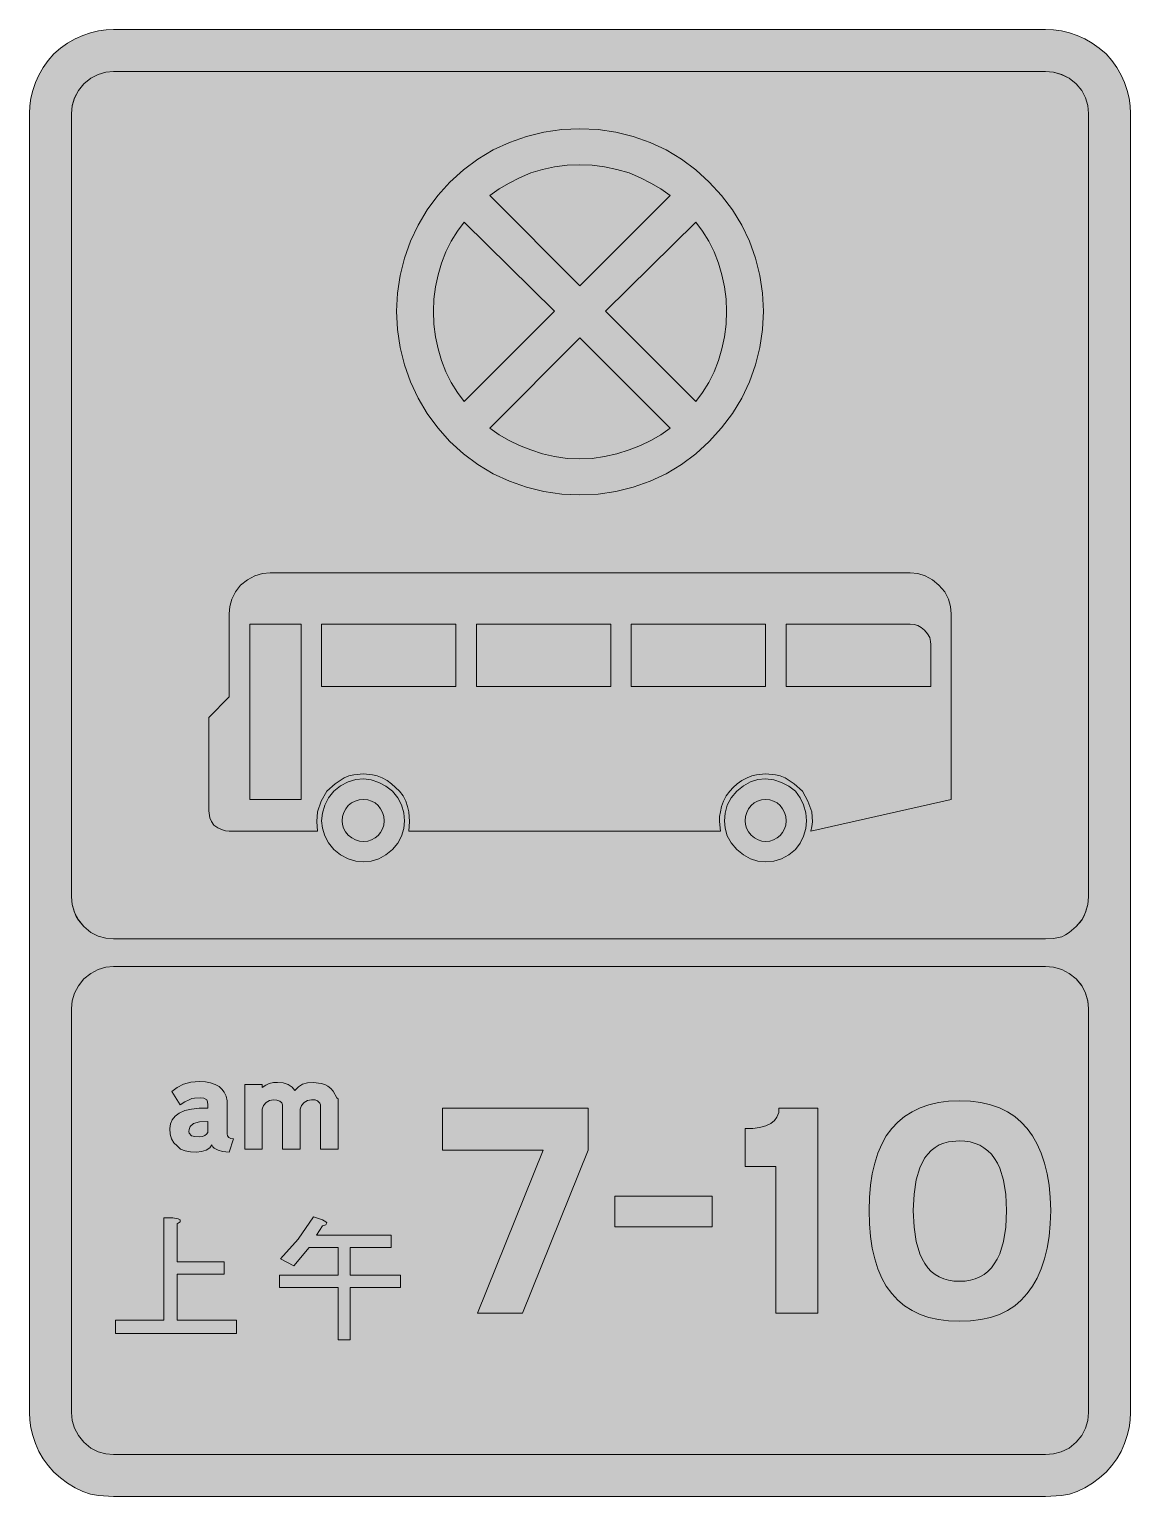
# Model space of a CAD drawing. Header units: metres. Extents: x 188 to 381, y 7 to 265.
import ezdxf

# ---------------------------------------------------------------- set-up
doc = ezdxf.new("R2010")
doc.units = ezdxf.units.M
for name, color, linetype, true_color in [('FILL_BLACK_000000', 7, 'Continuous', 0x000000), ('FILL_BLUE_0000FF', 7, 'Continuous', 0x0000ff), ('FILL_RED_FF0000', 7, 'Continuous', 0xff0000), ('FILL_WHITE_FFFFFF', 7, 'Continuous', 0xffffff), ('FILL_YELLOW_FFFF00', 7, 'Continuous', 0xffff00)]:
    doc.layers.add(name, color=color, linetype=linetype, true_color=true_color)

msp = doc.modelspace()

# ---------------------------------------------------------------- hatches: boundary and pattern name
at = {"layer": 'FILL_BLACK_000000', "true_color": 0x000000}
h = msp.add_hatch(color=7, dxfattribs=at)
h.dxf.hatch_style = 1
h.paths.add_polyline_path([(381.15, 19.26), (380.81, 17.91), (380.34, 16.56), (379.73, 15.14), (378.99, 13.84), (378.11, 12.64), (377.1, 11.52), (375.96, 10.48), (374.72, 9.54), (373.4, 8.74), (372.06, 8.1), (370.68, 7.66), (369.27, 7.38), (366.48, 7.2), (202.86, 7.2), (200.23, 7.38), (198.84, 7.66), (197.46, 8.1), (196.12, 8.74), (194.81, 9.54), (193.56, 10.48), (192.42, 11.52), (191.41, 12.64), (190.53, 13.84), (189.79, 15.14), (189.18, 16.56), (188.71, 17.91), (188.37, 19.26), (188.17, 20.61), (188.1, 21.96), (188.1, 250.02), (188.17, 251.37), (188.37, 252.72), (188.71, 254.07), (189.18, 255.42), (189.79, 256.76), (190.53, 258.08), (191.41, 259.32), (192.42, 260.46), (193.56, 261.47), (194.81, 262.35), (196.12, 263.09), (197.46, 263.7), (198.84, 264.17), (200.23, 264.51), (201.59, 264.71), (202.86, 264.78), (366.48, 264.78), (367.86, 264.71), (369.27, 264.51), (370.68, 264.17), (372.06, 263.7), (373.38, 263.09), (374.65, 262.35), (375.88, 261.47), (377.1, 260.46), (378.11, 259.32), (378.99, 258.08), (379.73, 256.76), (380.34, 255.42), (380.81, 254.07), (381.15, 252.72), (381.35, 251.37), (381.42, 250.02), (381.42, 21.96), (381.35, 20.61), (381.15, 19.26)])
h.paths.add_polyline_path([(373.5, 95.56), (372.83, 96.85), (371.88, 98.1), (370.62, 99.05), (369.36, 99.72), (367.85, 100.13), (366.48, 100.26), (202.86, 100.26), (201.51, 100.13), (200.18, 99.72), (198.89, 99.05), (197.64, 98.1), (196.7, 96.85), (196.02, 95.56), (195.62, 94.23), (195.48, 92.88), (195.48, 21.96), (195.62, 20.59), (196.02, 19.22), (196.7, 17.91), (197.64, 16.74), (198.89, 15.72), (200.18, 15.05), (201.51, 14.69), (202.86, 14.58), (366.48, 14.58), (367.86, 14.69), (369.25, 15.05), (370.61, 15.72), (371.88, 16.74), (372.83, 17.91), (373.5, 19.22), (373.91, 20.59), (374.04, 21.96), (374.04, 92.88), (373.91, 94.23), (373.5, 95.56)], flags=16)
h.paths.add_polyline_path([(373.5, 252.77), (372.83, 254.07), (371.88, 255.24), (370.61, 256.19), (369.25, 256.86), (367.86, 257.27), (366.48, 257.4), (202.86, 257.4), (201.51, 257.27), (200.18, 256.86), (198.89, 256.19), (197.64, 255.24), (196.7, 254.07), (196.02, 252.77), (195.62, 251.39), (195.48, 250.02), (195.48, 112.5), (195.62, 111.15), (196.02, 109.8), (196.32, 109.05), (196.7, 108.41), (197.64, 107.28), (198.89, 106.26), (200.18, 105.59), (201.51, 105.23), (202.86, 105.12), (366.48, 105.12), (367.85, 105.17), (369.36, 105.48), (370.01, 105.81), (370.62, 106.25), (371.88, 107.28), (372.83, 108.45), (373.5, 109.76), (373.91, 111.13), (374.04, 112.5), (374.04, 250.02), (373.91, 251.39), (373.5, 252.77)], flags=16)
h = msp.add_hatch(color=7, dxfattribs=at)
h.dxf.hatch_style = 1
h.paths.add_polyline_path([(226.37, 168.17), (227.7, 168.84), (229.05, 169.25), (230.4, 169.38), (342.72, 169.38), (344.06, 169.25), (345.37, 168.84), (346.62, 168.17), (347.76, 167.22), (348.78, 166.05), (349.45, 164.77), (349.81, 163.45), (349.92, 162.18), (349.92, 129.6), (325.26, 124.02), (325.47, 124.83), (325.55, 125.66), (325.44, 127.44), (324.76, 129.31), (323.82, 131.04), (322.36, 132.35), (320.76, 133.38), (319.92, 133.72), (319.05, 133.94), (317.34, 134.1), (315.72, 133.94), (314.91, 133.72), (314.1, 133.38), (313.19, 132.91), (312.37, 132.35), (311.64, 131.71), (311.04, 131.04), (310.43, 130.2), (309.96, 129.31), (309.62, 128.38), (309.42, 127.44), (309.24, 126.6), (309.22, 125.73), (309.42, 124.02), (254.7, 124.02), (254.83, 125.73), (254.7, 127.44), (254.5, 128.38), (254.16, 129.31), (253.69, 130.2), (253.08, 131.04), (251.68, 132.35), (250.9, 132.91), (250.02, 133.38), (249.18, 133.72), (248.33, 133.94), (246.78, 134.1), (245.07, 133.94), (244.2, 133.72), (243.36, 133.38), (241.76, 132.35), (240.3, 131.04), (239.35, 129.31), (238.68, 127.44), (238.54, 125.73), (238.68, 124.02), (223.2, 124.02), (222.52, 124.09), (221.85, 124.29), (221.17, 124.63), (220.5, 125.1), (220.06, 125.7), (219.78, 126.36), (219.6, 127.62), (219.6, 144), (223.2, 147.6), (223.2, 162.18), (223.31, 163.45), (223.65, 164.77), (224.26, 166.05), (225.18, 167.22), (226.37, 168.17)])
h.paths.add_polyline_path([(290.16, 160.38), (266.58, 160.38), (266.58, 149.4), (290.16, 149.4), (290.16, 160.38)], flags=16)
h.paths.add_polyline_path([(293.76, 160.38), (293.76, 149.4), (317.34, 149.4), (317.34, 160.38), (293.76, 160.38)], flags=16)
h.paths.add_polyline_path([(345.76, 158.67), (345.24, 159.3), (344.67, 159.77), (344.05, 160.11), (343.39, 160.31), (342.72, 160.38), (320.94, 160.38), (320.94, 149.4), (346.32, 149.4), (346.32, 156.78), (346.3, 157.34), (346.14, 158.04), (345.76, 158.67)], flags=16)
h.paths.add_polyline_path([(239.4, 160.38), (239.4, 149.4), (262.98, 149.4), (262.98, 160.38), (239.4, 160.38)], flags=16)
h.paths.add_polyline_path([(226.8, 129.6), (235.8, 129.6), (235.8, 160.38), (226.8, 160.38), (226.8, 129.6)], flags=16)
h = msp.add_hatch(color=7, dxfattribs=at)
h.dxf.hatch_style = 1
h.paths.add_polyline_path([(253.44, 123.17), (252.77, 121.92), (251.82, 120.78), (250.68, 119.84), (249.44, 119.16), (248.12, 118.76), (246.78, 118.62), (245.41, 118.76), (244.04, 119.16), (242.73, 119.84), (241.56, 120.78), (240.62, 121.95), (239.94, 123.23), (239.54, 124.55), (239.4, 125.82), (239.54, 127.19), (239.94, 128.57), (240.62, 129.87), (241.56, 131.04), (242.73, 131.99), (244.04, 132.66), (245.41, 133.07), (246.78, 133.2), (248.12, 133.04), (249.44, 132.59), (250.68, 131.91), (251.82, 131.04), (252.77, 129.9), (253.44, 128.63), (253.85, 127.27), (253.98, 125.82), (253.85, 124.48), (253.44, 123.17)])
h.paths.add_polyline_path([(250.1, 127.32), (249.76, 127.97), (249.32, 128.52), (248.79, 128.97), (248.18, 129.31), (247.5, 129.53), (246.78, 129.6), (246, 129.53), (245.28, 129.31), (244.63, 128.97), (244.08, 128.52), (243.63, 127.97), (243.29, 127.32), (243.07, 126.6), (243, 125.82), (243.07, 125.22), (243.27, 124.56), (243.61, 123.9), (244.08, 123.3), (244.68, 122.83), (245.36, 122.49), (246.08, 122.29), (246.78, 122.22), (247.5, 122.29), (248.18, 122.5), (248.79, 122.84), (249.32, 123.28), (249.76, 123.81), (250.1, 124.42), (250.31, 125.1), (250.38, 125.82), (250.31, 126.6), (250.1, 127.32)], flags=16)
h = msp.add_hatch(color=7, dxfattribs=at)
h.dxf.hatch_style = 1
h.paths.add_polyline_path([(324.02, 123.17), (323.4, 121.92), (322.56, 120.78), (321.42, 119.84), (320.15, 119.16), (318.79, 118.76), (317.34, 118.62), (316, 118.76), (314.69, 119.16), (313.44, 119.84), (312.3, 120.78), (311.28, 121.95), (310.61, 123.23), (310.25, 124.55), (310.14, 125.82), (310.25, 127.19), (310.61, 128.57), (311.28, 129.87), (312.3, 131.04), (313.44, 131.99), (314.68, 132.66), (316, 133.07), (317.34, 133.2), (318.79, 133.04), (320.15, 132.59), (321.42, 131.91), (322.56, 131.04), (323.4, 129.9), (324.02, 128.63), (324.41, 127.27), (324.54, 125.82), (324.41, 124.48), (324.02, 123.17)])
h.paths.add_polyline_path([(320.66, 127.32), (320.32, 127.97), (319.88, 128.52), (319.35, 128.97), (318.74, 129.31), (318.06, 129.53), (317.34, 129.6), (316.62, 129.53), (315.94, 129.31), (315.33, 128.97), (314.8, 128.52), (314.36, 127.97), (314.02, 127.32), (313.81, 126.6), (313.74, 125.82), (313.81, 125.22), (314.01, 124.56), (314.35, 123.9), (314.82, 123.3), (315.39, 122.83), (316.01, 122.49), (316.67, 122.29), (317.34, 122.22), (318.06, 122.29), (318.74, 122.5), (319.35, 122.84), (319.88, 123.28), (320.32, 123.81), (320.66, 124.42), (320.87, 125.1), (320.94, 125.82), (320.87, 126.6), (320.66, 127.32)], flags=16)
h = msp.add_hatch(color=7, dxfattribs=at)
h.dxf.hatch_style = 1
h.paths.add_polyline_path([(222.01, 67.79), (221.22, 68.04), (220.55, 68.36), (220.31, 68.6), (220.14, 68.94), (219.79, 68.44), (219.13, 68.04), (218.29, 67.78), (217.44, 67.68), (216.4, 67.72), (215.46, 67.88), (214.66, 68.21), (214.02, 68.76), (213.44, 69.34), (213.05, 70.02), (212.83, 70.84), (212.76, 71.82), (212.86, 72.62), (213.17, 73.37), (213.67, 74.02), (214.38, 74.52), (215.4, 74.96), (216.56, 75.24), (217.9, 75.38), (219.42, 75.42), (219.42, 75.96), (219.4, 76.48), (219.24, 76.86), (218.7, 77.18), (218.16, 77.22), (217.1, 77.18), (216.62, 77.07), (216.18, 76.86), (215.37, 76.48), (214.56, 75.96), (213.12, 78.3), (214.03, 79.04), (215.15, 79.61), (216.46, 79.97), (217.98, 80.1), (219, 80.04), (219.89, 79.85), (220.69, 79.57), (221.4, 79.2), (221.9, 78.76), (222.32, 78.21), (222.64, 77.53), (222.84, 76.68), (222.84, 70.92), (222.91, 70.55), (223.11, 70.27), (223.45, 70.08), (223.92, 70.02), (223.2, 67.68), (222.01, 67.79)])
h.paths.add_polyline_path([(216.16, 71.03), (216.54, 70.56), (217.13, 70.4), (217.98, 70.38), (218.48, 70.44), (218.9, 70.61), (219.22, 70.84), (219.42, 71.1), (219.42, 73.08), (217.96, 72.97), (216.9, 72.72), (216.34, 72.18), (216.18, 71.64), (216.11, 71.29), (216.16, 71.03)], flags=16)
h = msp.add_hatch(color=7, dxfattribs=at)
h.dxf.hatch_style = 1
h.paths.add_polyline_path([(236.94, 76.73), (236.34, 76.39), (235.88, 75.87), (235.62, 75.24), (235.62, 68.22), (232.56, 68.22), (232.56, 75.96), (232.43, 76.33), (232.09, 76.61), (231.57, 76.8), (230.94, 76.86), (230.28, 76.73), (229.68, 76.39), (229.22, 75.87), (228.96, 75.24), (228.96, 68.22), (225.9, 68.22), (225.9, 79.56), (228.96, 79.56), (228.96, 79.02), (229.59, 79.45), (230.22, 79.74), (230.94, 79.9), (231.66, 79.92), (232.67, 79.82), (233.53, 79.54), (234.22, 79.08), (234.72, 78.48), (235.33, 79.16), (236.07, 79.61), (236.95, 79.85), (237.96, 79.92), (239.34, 79.75), (239.95, 79.54), (240.5, 79.25), (241, 78.87), (241.43, 78.4), (242.1, 77.22), (242.12, 77.13), (242.28, 77.04), (242.28, 76.86), (242.28, 68.22), (239.22, 68.22), (239.22, 75.96), (239.09, 76.25), (238.68, 76.68), (238.28, 76.84), (237.6, 76.86), (236.94, 76.73)])
h = msp.add_hatch(color=7, dxfattribs=at)
h.dxf.hatch_style = 1
h.paths.add_polyline_path([(278.28, 68.04), (260.64, 68.04), (260.64, 75.42), (286.2, 75.42), (286.2, 68.04), (274.68, 39.42), (266.76, 39.42), (278.28, 68.04)])
h = msp.add_hatch(color=7, dxfattribs=at)
h.dxf.hatch_style = 1
h.paths.add_polyline_path([(326.52, 39.42), (319.14, 39.42), (319.14, 65.16), (313.74, 65.16), (313.74, 71.82), (315.07, 71.84), (316.26, 72), (317.39, 72.29), (318.24, 72.72), (318.92, 73.26), (319.32, 73.8), (319.64, 74.61), (319.68, 75.42), (326.52, 75.42), (326.52, 39.42)])
h = msp.add_hatch(color=7, dxfattribs=at)
h.dxf.hatch_style = 1
h.paths.add_polyline_path([(367.11, 52.86), (366.78, 50.81), (366.32, 48.92), (365.74, 47.17), (365.03, 45.57), (364.19, 44.13), (363.24, 42.84), (362.23, 41.7), (361.08, 40.71), (359.8, 39.88), (358.38, 39.2), (356.83, 38.66), (355.14, 38.28), (353.32, 38.06), (351.36, 37.98), (349.46, 38.06), (347.68, 38.28), (346.02, 38.66), (344.48, 39.2), (343.05, 39.88), (341.74, 40.71), (340.55, 41.7), (339.48, 42.84), (338.53, 44.13), (337.72, 45.57), (337.04, 47.17), (336.49, 48.92), (336.06, 50.81), (335.76, 52.86), (335.58, 55.07), (335.52, 57.42), (335.58, 59.71), (335.76, 61.87), (336.06, 63.89), (336.49, 65.77), (337.04, 67.5), (337.72, 69.09), (338.53, 70.53), (339.48, 71.82), (340.55, 72.96), (341.74, 73.95), (343.05, 74.78), (344.48, 75.47), (346.02, 76), (347.68, 76.38), (349.46, 76.6), (351.36, 76.68), (353.32, 76.6), (355.14, 76.38), (356.83, 76), (358.38, 75.47), (359.8, 74.78), (361.08, 73.95), (362.23, 72.96), (363.24, 71.82), (364.19, 70.53), (365.03, 69.09), (365.74, 67.5), (366.32, 65.77), (366.78, 63.89), (367.11, 61.87), (367.31, 59.71), (367.38, 57.42), (367.31, 55.07), (367.11, 52.86)])
h.paths.add_polyline_path([(359.11, 62.75), (358.44, 64.85), (358.02, 65.76), (357.53, 66.58), (356.97, 67.3), (356.35, 67.92), (355.67, 68.45), (354.93, 68.89), (354.13, 69.22), (353.27, 69.47), (352.34, 69.61), (351.36, 69.66), (349.47, 69.49), (348.62, 69.26), (347.83, 68.94), (347.1, 68.52), (346.42, 67.99), (345.81, 67.35), (345.24, 66.6), (344.4, 64.91), (343.78, 62.82), (343.39, 60.32), (343.26, 57.42), (343.39, 54.51), (343.77, 51.99), (344.4, 49.85), (344.81, 48.93), (345.29, 48.11), (345.82, 47.38), (346.42, 46.75), (347.09, 46.21), (347.82, 45.78), (348.61, 45.44), (349.46, 45.19), (350.38, 45.05), (351.36, 45), (352.35, 45.05), (353.28, 45.2), (354.15, 45.45), (354.96, 45.79), (355.7, 46.22), (356.37, 46.75), (356.97, 47.36), (357.48, 48.06), (357.99, 48.91), (358.43, 49.85), (359.1, 52), (359.51, 54.51), (359.64, 57.42), (359.51, 60.27), (359.11, 62.75)], flags=16)
h = msp.add_hatch(color=7, dxfattribs=at)
h.dxf.hatch_style = 1
h.paths.add_polyline_path([(307.98, 59.94), (307.98, 54.54), (290.88, 54.54), (290.88, 59.94), (307.98, 59.94)])
h = msp.add_hatch(color=7, dxfattribs=at)
h.dxf.hatch_style = 1
h.paths.add_polyline_path([(214.2, 55.98), (214.56, 55.8), (214.56, 55.44), (214.02, 55.08), (214.02, 48.42), (222.3, 48.42), (222.3, 46.26), (214.02, 46.26), (214.02, 38.16), (224.46, 38.16), (224.46, 35.82), (203.22, 35.82), (203.22, 38.16), (211.68, 38.16), (211.68, 56.16), (213.3, 56.16), (214.2, 55.98)])
h = msp.add_hatch(color=7, dxfattribs=at)
h.dxf.hatch_style = 1
h.paths.add_polyline_path([(235.26, 52.38), (237.96, 56.34), (239.58, 55.8), (240.12, 55.44), (240.3, 55.26), (240.12, 54.9), (239.58, 54.72), (238.5, 53.1), (251.64, 53.1), (251.64, 50.94), (244.44, 50.94), (244.44, 46.08), (253.26, 46.08), (253.26, 43.92), (244.44, 43.92), (244.44, 34.74), (242.28, 34.74), (242.28, 43.92), (232.02, 43.92), (232.02, 46.08), (242.28, 46.08), (242.28, 50.94), (237.24, 50.94), (234.54, 47.7), (232.2, 48.96), (235.26, 52.38)])
at = {"layer": 'FILL_BLUE_0000FF', "true_color": 0x0000ff}
h = msp.add_hatch(color=7, dxfattribs=at)
h.dxf.hatch_style = 1
h.paths.add_polyline_path([(270.58, 236.77), (272.32, 237.8), (274.16, 238.73), (276.12, 239.58), (278.18, 240.18), (280.31, 240.64), (282.5, 240.92), (284.76, 241.02), (286.92, 240.92), (289.08, 240.64), (291.24, 240.18), (293.4, 239.58), (295.36, 238.73), (297.2, 237.8), (298.94, 236.77), (300.6, 235.62), (284.76, 219.78), (268.92, 235.62), (270.58, 236.77)])
h = msp.add_hatch(color=7, dxfattribs=at)
h.dxf.hatch_style = 1
h.paths.add_polyline_path([(263.24, 201.02), (262.17, 202.77), (261.23, 204.65), (260.46, 206.64), (259.86, 208.7), (259.4, 210.83), (259.12, 213.02), (259.02, 215.28), (259.12, 217.44), (259.4, 219.58), (259.86, 221.68), (260.46, 223.74), (261.23, 225.73), (262.17, 227.61), (263.24, 229.36), (264.42, 230.94), (280.26, 215.28), (264.42, 199.44), (263.24, 201.02)])
h = msp.add_hatch(color=7, dxfattribs=at)
h.dxf.hatch_style = 1
h.paths.add_polyline_path([(289.26, 215.28), (305.1, 230.94), (306.28, 229.36), (307.35, 227.61), (308.29, 225.73), (309.06, 223.74), (309.66, 221.68), (310.12, 219.58), (310.4, 217.44), (310.5, 215.28), (310.4, 213.02), (310.12, 210.83), (309.66, 208.7), (309.06, 206.64), (308.29, 204.65), (307.35, 202.77), (306.28, 201.02), (305.1, 199.44), (289.26, 215.28)])
h = msp.add_hatch(color=7, dxfattribs=at)
h.dxf.hatch_style = 1
h.paths.add_polyline_path([(284.76, 210.6), (300.6, 194.76), (298.94, 193.61), (297.2, 192.6), (295.36, 191.72), (293.4, 190.98), (291.24, 190.27), (289.08, 189.77), (286.92, 189.46), (284.76, 189.36), (282.5, 189.46), (280.31, 189.77), (278.18, 190.27), (276.12, 190.98), (274.16, 191.72), (272.32, 192.6), (270.58, 193.61), (268.92, 194.76), (284.76, 210.6)])
at = {"layer": 'FILL_RED_FF0000', "true_color": 0xff0000}
h = msp.add_hatch(color=7, dxfattribs=at)
h.dxf.hatch_style = 1
h.paths.add_polyline_path([(316.82, 212.07), (316.35, 208.92), (315.58, 205.86), (314.51, 202.91), (313.15, 200.06), (311.51, 197.36), (309.61, 194.81), (307.44, 192.42), (305.11, 190.26), (302.58, 188.38), (299.88, 186.77), (297.05, 185.45), (294.09, 184.41), (291.04, 183.66), (287.92, 183.21), (284.76, 183.06), (281.55, 183.21), (278.4, 183.66), (275.34, 184.41), (272.39, 185.45), (269.54, 186.77), (266.84, 188.38), (264.29, 190.26), (261.9, 192.42), (259.79, 194.81), (257.93, 197.36), (256.33, 200.06), (254.99, 202.91), (253.94, 205.86), (253.17, 208.92), (252.7, 212.07), (252.54, 215.28), (252.7, 218.44), (253.17, 221.56), (253.94, 224.61), (254.99, 227.57), (256.33, 230.4), (257.93, 233.1), (259.79, 235.63), (261.9, 237.96), (264.29, 240.12), (266.84, 242), (269.54, 243.61), (272.39, 244.94), (275.34, 245.97), (278.4, 246.72), (281.55, 247.17), (284.76, 247.32), (287.92, 247.17), (291.04, 246.72), (294.09, 245.97), (297.05, 244.94), (299.88, 243.61), (302.58, 242), (305.11, 240.12), (307.44, 237.96), (309.61, 235.63), (311.51, 233.1), (313.15, 230.4), (314.51, 227.57), (315.58, 224.61), (316.35, 221.56), (316.82, 218.44), (316.98, 215.28), (316.82, 212.07)])
at = {"layer": 'FILL_WHITE_FFFFFF', "true_color": 0xffffff}
h = msp.add_hatch(color=7, dxfattribs=at)
h.dxf.hatch_style = 1
h.paths.add_polyline_path([(366.48, 100.26), (367.85, 100.13), (369.36, 99.72), (370.62, 99.05), (371.88, 98.1), (372.83, 96.91), (373.5, 95.58), (373.91, 94.16), (374.04, 92.88), (374.04, 21.96), (373.91, 20.59), (373.5, 19.22), (372.83, 17.91), (371.88, 16.74), (370.61, 15.72), (369.25, 15.05), (367.86, 14.69), (366.48, 14.58), (202.86, 14.58), (201.51, 14.69), (200.18, 15.05), (198.89, 15.72), (197.64, 16.74), (196.7, 17.91), (196.02, 19.22), (195.62, 20.59), (195.48, 21.96), (195.48, 92.88), (195.62, 94.23), (196.02, 95.56), (196.7, 96.85), (197.64, 98.1), (198.89, 99.05), (200.18, 99.72), (201.51, 100.13), (202.86, 100.26), (366.48, 100.26)])
at = {"layer": 'FILL_YELLOW_FFFF00', "true_color": 0xffff00}
h = msp.add_hatch(color=7, dxfattribs=at)
h.dxf.hatch_style = 1
h.paths.add_polyline_path([(201.51, 105.23), (200.18, 105.59), (198.89, 106.26), (197.64, 107.28), (196.7, 108.45), (196.02, 109.76), (195.62, 111.13), (195.48, 112.5), (195.48, 250.02), (195.62, 251.37), (196.02, 252.72), (196.7, 254.05), (197.64, 255.24), (198.89, 256.19), (200.18, 256.86), (201.51, 257.27), (202.86, 257.4), (366.48, 257.4), (367.85, 257.27), (369.36, 256.86), (370.62, 256.19), (371.88, 255.24), (372.83, 254.07), (373.5, 252.77), (373.91, 251.39), (374.04, 250.02), (374.04, 112.5), (373.91, 111.15), (373.5, 109.8), (373.2, 109.05), (372.83, 108.41), (371.88, 107.28), (370.62, 106.25), (370.01, 105.81), (369.36, 105.48), (367.85, 105.17), (366.48, 105.12), (202.86, 105.12), (201.51, 105.23)])

# ---------------------------------------------------------------- linework, layer by layer
at = {"layer": 'FILL_BLACK_000000', "lineweight": 0, "true_color": 0x000000}
for points in [[(381.15, 19.26), (380.81, 17.91), (380.34, 16.56), (379.73, 15.14), (378.99, 13.84), (378.11, 12.64), (377.1, 11.52), (375.96, 10.48), (374.72, 9.54), (373.4, 8.74), (372.06, 8.1), (370.68, 7.66), (369.27, 7.38), (366.48, 7.2), (202.86, 7.2), (200.23, 7.38), (198.84, 7.66), (197.46, 8.1), (196.12, 8.74), (194.81, 9.54), (193.56, 10.48), (192.42, 11.52), (191.41, 12.64), (190.53, 13.84), (189.79, 15.14), (189.18, 16.56), (188.71, 17.91), (188.37, 19.26), (188.17, 20.61), (188.1, 21.96), (188.1, 250.02), (188.17, 251.37), (188.37, 252.72), (188.71, 254.07), (189.18, 255.42), (189.79, 256.76), (190.53, 258.08), (191.41, 259.32), (192.42, 260.46), (193.56, 261.47), (194.81, 262.35), (196.12, 263.09), (197.46, 263.7), (198.84, 264.17), (200.23, 264.51), (201.59, 264.71), (202.86, 264.78), (366.48, 264.78), (367.86, 264.71), (369.27, 264.51), (370.68, 264.17), (372.06, 263.7), (373.38, 263.09), (374.65, 262.35), (375.88, 261.47), (377.1, 260.46), (378.11, 259.32), (378.99, 258.08), (379.73, 256.76), (380.34, 255.42), (380.81, 254.07), (381.15, 252.72), (381.35, 251.37), (381.42, 250.02), (381.42, 21.96), (381.35, 20.61)], [(373.5, 252.77), (372.83, 254.07), (371.88, 255.24), (370.61, 256.19), (369.25, 256.86), (367.86, 257.27), (366.48, 257.4), (202.86, 257.4), (201.51, 257.27), (200.18, 256.86), (198.89, 256.19), (197.64, 255.24), (196.7, 254.07), (196.02, 252.77), (195.62, 251.39), (195.48, 250.02), (195.48, 112.5), (195.62, 111.15), (196.02, 109.8), (196.32, 109.05), (196.7, 108.41), (197.64, 107.28), (198.89, 106.26), (200.18, 105.59), (201.51, 105.23), (202.86, 105.12), (366.48, 105.12), (367.85, 105.17), (369.36, 105.48), (370.01, 105.81), (370.62, 106.25), (371.88, 107.28), (372.83, 108.45), (373.5, 109.76), (373.91, 111.13), (374.04, 112.5), (374.04, 250.02), (373.91, 251.39)], [(226.37, 168.17), (227.7, 168.84), (229.05, 169.25), (230.4, 169.38), (342.72, 169.38), (344.06, 169.25), (345.37, 168.84), (346.62, 168.17), (347.76, 167.22), (348.78, 166.05), (349.45, 164.77), (349.81, 163.45), (349.92, 162.18), (349.92, 129.6), (325.26, 124.02), (325.47, 124.83), (325.55, 125.66), (325.44, 127.44), (324.76, 129.31), (323.82, 131.04), (322.36, 132.35), (320.76, 133.38), (319.92, 133.72), (319.05, 133.94), (317.34, 134.1), (315.72, 133.94), (314.91, 133.72), (314.1, 133.38), (313.19, 132.91), (312.37, 132.35), (311.64, 131.71), (311.04, 131.04), (310.43, 130.2), (309.96, 129.31), (309.62, 128.38), (309.42, 127.44), (309.24, 126.6), (309.22, 125.73), (309.42, 124.02), (254.7, 124.02), (254.83, 125.73), (254.7, 127.44), (254.5, 128.38), (254.16, 129.31), (253.69, 130.2), (253.08, 131.04), (251.68, 132.35), (250.9, 132.91), (250.02, 133.38), (249.18, 133.72), (248.33, 133.94), (246.78, 134.1), (245.07, 133.94), (244.2, 133.72), (243.36, 133.38), (241.76, 132.35), (240.3, 131.04), (239.35, 129.31), (238.68, 127.44), (238.54, 125.73), (238.68, 124.02), (223.2, 124.02), (222.52, 124.09), (221.85, 124.29), (221.17, 124.63), (220.5, 125.1), (220.06, 125.7), (219.78, 126.36), (219.6, 127.62), (219.6, 144), (223.2, 147.6), (223.2, 162.18), (223.31, 163.45), (223.65, 164.77), (224.26, 166.05), (225.18, 167.22)], [(226.8, 129.6), (235.8, 129.6), (235.8, 160.38), (226.8, 160.38)], [(239.4, 160.38), (239.4, 149.4), (262.98, 149.4), (262.98, 160.38)], [(290.16, 160.38), (266.58, 160.38), (266.58, 149.4), (290.16, 149.4)], [(293.76, 160.38), (293.76, 149.4), (317.34, 149.4), (317.34, 160.38)], [(345.76, 158.67), (345.24, 159.3), (344.67, 159.77), (344.05, 160.11), (343.39, 160.31), (342.72, 160.38), (320.94, 160.38), (320.94, 149.4), (346.32, 149.4), (346.32, 156.78), (346.3, 157.34), (346.14, 158.04)], [(253.44, 123.17), (252.77, 121.92), (251.82, 120.78), (250.68, 119.84), (249.44, 119.16), (248.12, 118.76), (246.78, 118.62), (245.41, 118.76), (244.04, 119.16), (242.73, 119.84), (241.56, 120.78), (240.62, 121.95), (239.94, 123.23), (239.54, 124.55), (239.4, 125.82), (239.54, 127.19), (239.94, 128.57), (240.62, 129.87), (241.56, 131.04), (242.73, 131.99), (244.04, 132.66), (245.41, 133.07), (246.78, 133.2), (248.12, 133.04), (249.44, 132.59), (250.68, 131.91), (251.82, 131.04), (252.77, 129.9), (253.44, 128.63), (253.85, 127.27), (253.98, 125.82), (253.85, 124.48)], [(324.02, 123.17), (323.4, 121.92), (322.56, 120.78), (321.42, 119.84), (320.15, 119.16), (318.79, 118.76), (317.34, 118.62), (316, 118.76), (314.69, 119.16), (313.44, 119.84), (312.3, 120.78), (311.28, 121.95), (310.61, 123.23), (310.25, 124.55), (310.14, 125.82), (310.25, 127.19), (310.61, 128.57), (311.28, 129.87), (312.3, 131.04), (313.44, 131.99), (314.68, 132.66), (316, 133.07), (317.34, 133.2), (318.79, 133.04), (320.15, 132.59), (321.42, 131.91), (322.56, 131.04), (323.4, 129.9), (324.02, 128.63), (324.41, 127.27), (324.54, 125.82), (324.41, 124.48)], [(250.1, 127.32), (249.76, 127.97), (249.32, 128.52), (248.79, 128.97), (248.18, 129.31), (247.5, 129.53), (246.78, 129.6), (246, 129.53), (245.28, 129.31), (244.63, 128.97), (244.08, 128.52), (243.63, 127.97), (243.29, 127.32), (243.07, 126.6), (243, 125.82), (243.07, 125.22), (243.27, 124.56), (243.61, 123.9), (244.08, 123.3), (244.68, 122.83), (245.36, 122.49), (246.08, 122.29), (246.78, 122.22), (247.5, 122.29), (248.18, 122.5), (248.79, 122.84), (249.32, 123.28), (249.76, 123.81), (250.1, 124.42), (250.31, 125.1), (250.38, 125.82), (250.31, 126.6)], [(320.66, 127.32), (320.32, 127.97), (319.88, 128.52), (319.35, 128.97), (318.74, 129.31), (318.06, 129.53), (317.34, 129.6), (316.62, 129.53), (315.94, 129.31), (315.33, 128.97), (314.8, 128.52), (314.36, 127.97), (314.02, 127.32), (313.81, 126.6), (313.74, 125.82), (313.81, 125.22), (314.01, 124.56), (314.35, 123.9), (314.82, 123.3), (315.39, 122.83), (316.01, 122.49), (316.67, 122.29), (317.34, 122.22), (318.06, 122.29), (318.74, 122.5), (319.35, 122.84), (319.88, 123.28), (320.32, 123.81), (320.66, 124.42), (320.87, 125.1), (320.94, 125.82), (320.87, 126.6)], [(373.5, 95.56), (372.83, 96.85), (371.88, 98.1), (370.62, 99.05), (369.36, 99.72), (367.85, 100.13), (366.48, 100.26), (202.86, 100.26), (201.51, 100.13), (200.18, 99.72), (198.89, 99.05), (197.64, 98.1), (196.7, 96.85), (196.02, 95.56), (195.62, 94.23), (195.48, 92.88), (195.48, 21.96), (195.62, 20.59), (196.02, 19.22), (196.7, 17.91), (197.64, 16.74), (198.89, 15.72), (200.18, 15.05), (201.51, 14.69), (202.86, 14.58), (366.48, 14.58), (367.86, 14.69), (369.25, 15.05), (370.61, 15.72), (371.88, 16.74), (372.83, 17.91), (373.5, 19.22), (373.91, 20.59), (374.04, 21.96), (374.04, 92.88), (373.91, 94.23)], [(222.01, 67.79), (221.22, 68.04), (220.55, 68.36), (220.31, 68.6), (220.14, 68.94), (219.79, 68.44), (219.13, 68.04), (218.29, 67.78), (217.44, 67.68), (216.4, 67.72), (215.46, 67.88), (214.66, 68.21), (214.02, 68.76), (213.44, 69.34), (213.05, 70.02), (212.83, 70.84), (212.76, 71.82), (212.86, 72.62), (213.17, 73.37), (213.67, 74.02), (214.38, 74.52), (215.4, 74.96), (216.56, 75.24), (217.9, 75.38), (219.42, 75.42), (219.42, 75.96), (219.4, 76.48), (219.24, 76.86), (218.7, 77.18), (218.16, 77.22), (217.1, 77.18), (216.62, 77.07), (216.18, 76.86), (215.37, 76.48), (214.56, 75.96), (213.12, 78.3), (214.03, 79.04), (215.15, 79.61), (216.46, 79.97), (217.98, 80.1), (219, 80.04), (219.89, 79.85), (220.69, 79.57), (221.4, 79.2), (221.9, 78.76), (222.32, 78.21), (222.64, 77.53), (222.84, 76.68), (222.84, 70.92), (222.91, 70.55), (223.11, 70.27), (223.45, 70.08), (223.92, 70.02), (223.2, 67.68)], [(236.94, 76.73), (236.34, 76.39), (235.88, 75.87), (235.62, 75.24), (235.62, 68.22), (232.56, 68.22), (232.56, 75.96), (232.43, 76.33), (232.09, 76.61), (231.57, 76.8), (230.94, 76.86), (230.28, 76.73), (229.68, 76.39), (229.22, 75.87), (228.96, 75.24), (228.96, 68.22), (225.9, 68.22), (225.9, 79.56), (228.96, 79.56), (228.96, 79.02), (229.59, 79.45), (230.22, 79.74), (230.94, 79.9), (231.66, 79.92), (232.67, 79.82), (233.53, 79.54), (234.22, 79.08), (234.72, 78.48), (235.33, 79.16), (236.07, 79.61), (236.95, 79.85), (237.96, 79.92), (239.34, 79.75), (239.95, 79.54), (240.5, 79.25), (241, 78.87), (241.43, 78.4), (242.1, 77.22), (242.12, 77.13), (242.28, 77.04), (242.28, 76.86), (242.28, 68.22), (239.22, 68.22), (239.22, 75.96), (239.09, 76.25), (238.68, 76.68), (238.28, 76.84), (237.6, 76.86)], [(278.28, 68.04), (260.64, 68.04), (260.64, 75.42), (286.2, 75.42), (286.2, 68.04), (274.68, 39.42), (266.76, 39.42)], [(326.52, 39.42), (319.14, 39.42), (319.14, 65.16), (313.74, 65.16), (313.74, 71.82), (315.07, 71.84), (316.26, 72), (317.39, 72.29), (318.24, 72.72), (318.92, 73.26), (319.32, 73.8), (319.64, 74.61), (319.68, 75.42), (326.52, 75.42)], [(367.11, 52.86), (366.78, 50.81), (366.32, 48.92), (365.74, 47.17), (365.03, 45.57), (364.19, 44.13), (363.24, 42.84), (362.23, 41.7), (361.08, 40.71), (359.8, 39.88), (358.38, 39.2), (356.83, 38.66), (355.14, 38.28), (353.32, 38.06), (351.36, 37.98), (349.46, 38.06), (347.68, 38.28), (346.02, 38.66), (344.48, 39.2), (343.05, 39.88), (341.74, 40.71), (340.55, 41.7), (339.48, 42.84), (338.53, 44.13), (337.72, 45.57), (337.04, 47.17), (336.49, 48.92), (336.06, 50.81), (335.76, 52.86), (335.58, 55.07), (335.52, 57.42), (335.58, 59.71), (335.76, 61.87), (336.06, 63.89), (336.49, 65.77), (337.04, 67.5), (337.72, 69.09), (338.53, 70.53), (339.48, 71.82), (340.55, 72.96), (341.74, 73.95), (343.05, 74.78), (344.48, 75.47), (346.02, 76), (347.68, 76.38), (349.46, 76.6), (351.36, 76.68), (353.32, 76.6), (355.14, 76.38), (356.83, 76), (358.38, 75.47), (359.8, 74.78), (361.08, 73.95), (362.23, 72.96), (363.24, 71.82), (364.19, 70.53), (365.03, 69.09), (365.74, 67.5), (366.32, 65.77), (366.78, 63.89), (367.11, 61.87), (367.31, 59.71), (367.38, 57.42), (367.31, 55.07)], [(216.16, 71.03), (216.54, 70.56), (217.13, 70.4), (217.98, 70.38), (218.48, 70.44), (218.9, 70.61), (219.22, 70.84), (219.42, 71.1), (219.42, 73.08), (217.96, 72.97), (216.9, 72.72), (216.34, 72.18), (216.18, 71.64), (216.11, 71.29)], [(359.11, 62.75), (358.44, 64.85), (358.02, 65.76), (357.53, 66.58), (356.97, 67.3), (356.35, 67.92), (355.67, 68.45), (354.93, 68.89), (354.13, 69.22), (353.27, 69.47), (352.34, 69.61), (351.36, 69.66), (349.47, 69.49), (348.62, 69.26), (347.83, 68.94), (347.1, 68.52), (346.42, 67.99), (345.81, 67.35), (345.24, 66.6), (344.4, 64.91), (343.78, 62.82), (343.39, 60.32), (343.26, 57.42), (343.39, 54.51), (343.77, 51.99), (344.4, 49.85), (344.81, 48.93), (345.29, 48.11), (345.82, 47.38), (346.42, 46.75), (347.09, 46.21), (347.82, 45.78), (348.61, 45.44), (349.46, 45.19), (350.38, 45.05), (351.36, 45), (352.35, 45.05), (353.28, 45.2), (354.15, 45.45), (354.96, 45.79), (355.7, 46.22), (356.37, 46.75), (356.97, 47.36), (357.48, 48.06), (357.99, 48.91), (358.43, 49.85), (359.1, 52), (359.51, 54.51), (359.64, 57.42), (359.51, 60.27)], [(307.98, 59.94), (307.98, 54.54), (290.88, 54.54), (290.88, 59.94)], [(214.2, 55.98), (214.56, 55.8), (214.56, 55.44), (214.02, 55.08), (214.02, 48.42), (222.3, 48.42), (222.3, 46.26), (214.02, 46.26), (214.02, 38.16), (224.46, 38.16), (224.46, 35.82), (203.22, 35.82), (203.22, 38.16), (211.68, 38.16), (211.68, 56.16), (213.3, 56.16)], [(235.26, 52.38), (237.96, 56.34), (239.58, 55.8), (240.12, 55.44), (240.3, 55.26), (240.12, 54.9), (239.58, 54.72), (238.5, 53.1), (251.64, 53.1), (251.64, 50.94), (244.44, 50.94), (244.44, 46.08), (253.26, 46.08), (253.26, 43.92), (244.44, 43.92), (244.44, 34.74), (242.28, 34.74), (242.28, 43.92), (232.02, 43.92), (232.02, 46.08), (242.28, 46.08), (242.28, 50.94), (237.24, 50.94), (234.54, 47.7), (232.2, 48.96)]]:
    msp.add_lwpolyline(points, close=True, dxfattribs=at)
at = {"layer": 'FILL_BLUE_0000FF', "lineweight": 0, "true_color": 0x0000ff}
for points in [[(270.58, 236.77), (272.32, 237.8), (274.16, 238.73), (276.12, 239.58), (278.18, 240.18), (280.31, 240.64), (282.5, 240.92), (284.76, 241.02), (286.92, 240.92), (289.08, 240.64), (291.24, 240.18), (293.4, 239.58), (295.36, 238.73), (297.2, 237.8), (298.94, 236.77), (300.6, 235.62), (284.76, 219.78), (268.92, 235.62)], [(263.24, 201.02), (262.17, 202.77), (261.23, 204.65), (260.46, 206.64), (259.86, 208.7), (259.4, 210.83), (259.12, 213.02), (259.02, 215.28), (259.12, 217.44), (259.4, 219.58), (259.86, 221.68), (260.46, 223.74), (261.23, 225.73), (262.17, 227.61), (263.24, 229.36), (264.42, 230.94), (280.26, 215.28), (264.42, 199.44)], [(289.26, 215.28), (305.1, 230.94), (306.28, 229.36), (307.35, 227.61), (308.29, 225.73), (309.06, 223.74), (309.66, 221.68), (310.12, 219.58), (310.4, 217.44), (310.5, 215.28), (310.4, 213.02), (310.12, 210.83), (309.66, 208.7), (309.06, 206.64), (308.29, 204.65), (307.35, 202.77), (306.28, 201.02), (305.1, 199.44)], [(284.76, 210.6), (300.6, 194.76), (298.94, 193.61), (297.2, 192.6), (295.36, 191.72), (293.4, 190.98), (291.24, 190.27), (289.08, 189.77), (286.92, 189.46), (284.76, 189.36), (282.5, 189.46), (280.31, 189.77), (278.18, 190.27), (276.12, 190.98), (274.16, 191.72), (272.32, 192.6), (270.58, 193.61), (268.92, 194.76)]]:
    msp.add_lwpolyline(points, close=True, dxfattribs=at)
at = {"layer": 'FILL_RED_FF0000', "lineweight": 0, "true_color": 0xff0000}
msp.add_lwpolyline([(316.82, 212.07), (316.35, 208.92), (315.58, 205.86), (314.51, 202.91), (313.15, 200.06), (311.51, 197.36), (309.61, 194.81), (307.44, 192.42), (305.11, 190.26), (302.58, 188.38), (299.88, 186.77), (297.05, 185.45), (294.09, 184.41), (291.04, 183.66), (287.92, 183.21), (284.76, 183.06), (281.55, 183.21), (278.4, 183.66), (275.34, 184.41), (272.39, 185.45), (269.54, 186.77), (266.84, 188.38), (264.29, 190.26), (261.9, 192.42), (259.79, 194.81), (257.93, 197.36), (256.33, 200.06), (254.99, 202.91), (253.94, 205.86), (253.17, 208.92), (252.7, 212.07), (252.54, 215.28), (252.7, 218.44), (253.17, 221.56), (253.94, 224.61), (254.99, 227.57), (256.33, 230.4), (257.93, 233.1), (259.79, 235.63), (261.9, 237.96), (264.29, 240.12), (266.84, 242), (269.54, 243.61), (272.39, 244.94), (275.34, 245.97), (278.4, 246.72), (281.55, 247.17), (284.76, 247.32), (287.92, 247.17), (291.04, 246.72), (294.09, 245.97), (297.05, 244.94), (299.88, 243.61), (302.58, 242), (305.11, 240.12), (307.44, 237.96), (309.61, 235.63), (311.51, 233.1), (313.15, 230.4), (314.51, 227.57), (315.58, 224.61), (316.35, 221.56), (316.82, 218.44), (316.98, 215.28)], close=True, dxfattribs=at)
at = {"layer": 'FILL_WHITE_FFFFFF', "lineweight": 0, "true_color": 0xffffff}
msp.add_lwpolyline([(366.48, 100.26), (367.85, 100.13), (369.36, 99.72), (370.62, 99.05), (371.88, 98.1), (372.83, 96.91), (373.5, 95.58), (373.91, 94.16), (374.04, 92.88), (374.04, 21.96), (373.91, 20.59), (373.5, 19.22), (372.83, 17.91), (371.88, 16.74), (370.61, 15.72), (369.25, 15.05), (367.86, 14.69), (366.48, 14.58), (202.86, 14.58), (201.51, 14.69), (200.18, 15.05), (198.89, 15.72), (197.64, 16.74), (196.7, 17.91), (196.02, 19.22), (195.62, 20.59), (195.48, 21.96), (195.48, 92.88), (195.62, 94.23), (196.02, 95.56), (196.7, 96.85), (197.64, 98.1), (198.89, 99.05), (200.18, 99.72), (201.51, 100.13), (202.86, 100.26)], close=True, dxfattribs=at)
at = {"layer": 'FILL_YELLOW_FFFF00', "lineweight": 0, "true_color": 0xffff00}
msp.add_lwpolyline([(201.51, 105.23), (200.18, 105.59), (198.89, 106.26), (197.64, 107.28), (196.7, 108.45), (196.02, 109.76), (195.62, 111.13), (195.48, 112.5), (195.48, 250.02), (195.62, 251.37), (196.02, 252.72), (196.7, 254.05), (197.64, 255.24), (198.89, 256.19), (200.18, 256.86), (201.51, 257.27), (202.86, 257.4), (366.48, 257.4), (367.85, 257.27), (369.36, 256.86), (370.62, 256.19), (371.88, 255.24), (372.83, 254.07), (373.5, 252.77), (373.91, 251.39), (374.04, 250.02), (374.04, 112.5), (373.91, 111.15), (373.5, 109.8), (373.2, 109.05), (372.83, 108.41), (371.88, 107.28), (370.62, 106.25), (370.01, 105.81), (369.36, 105.48), (367.85, 105.17), (366.48, 105.12), (202.86, 105.12)], close=True, dxfattribs=at)

doc.saveas('drawing.dxf')
